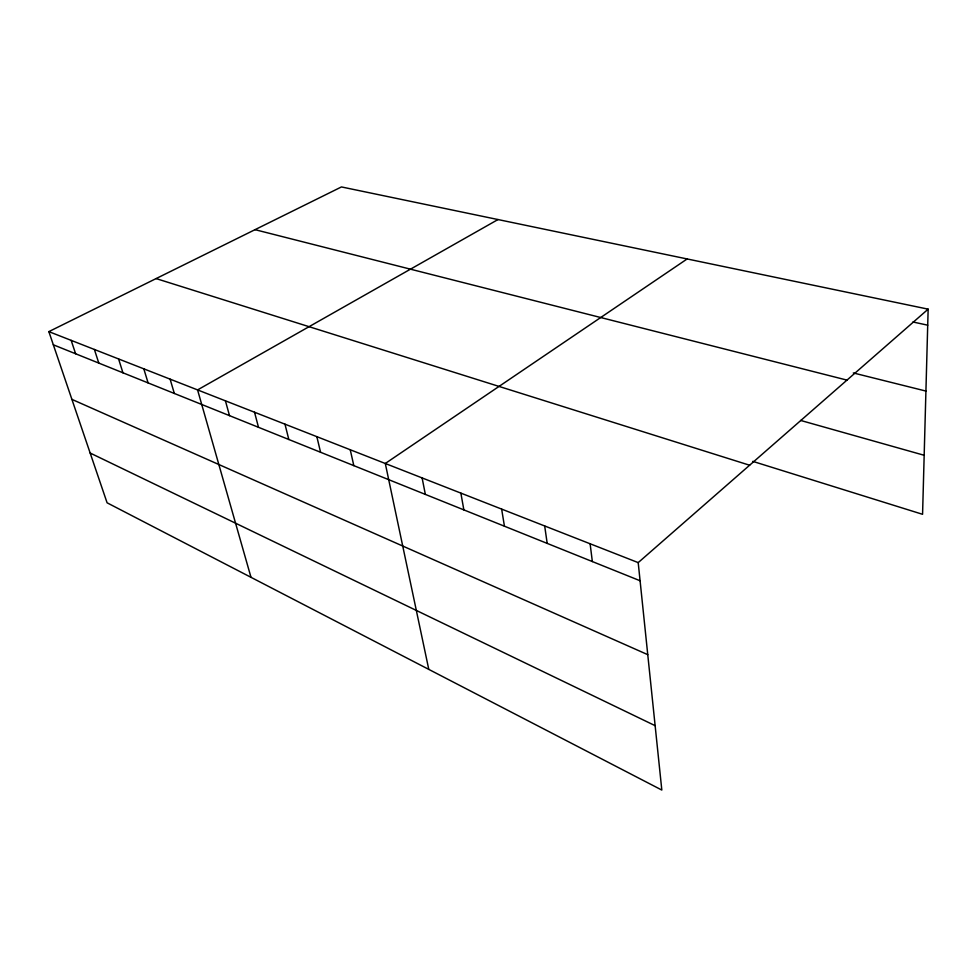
<?xml version="1.0" encoding="UTF-8"?>
<svg xmlns="http://www.w3.org/2000/svg" width="977" height="977" viewBox="0 0 977 977"><rect width="100%" height="100%" fill="white"/><g stroke="black" fill="none" stroke-linecap="round" stroke-linejoin="round"><path stroke-width="1.47" d="M928.15 309.159L638.201 562.618L661.82 790.063L107.091 502.801L48.85 331.618L341.449 186.937L928.15 309.159L922.569 514.305L752.778 461.364M687.149 258.954L385.292 463.489L428.781 669.379M498.001 219.544L197.574 389.908L250.991 577.309M912.933 321.983L927.71 325.182M853.3 372.945L925.927 391.069M255.021 229.668L846.986 380.114M800.627 420.44L924.181 455.282M156.1 278.579L749.615 465.223M48.85 331.618L638.201 562.618M53.344 344.808L640.082 580.753M71.907 399.373L647.763 654.663M90.165 453.035L655.127 725.667M71.162 340.362L75.62 353.772M94.39 349.473L98.799 363.09M118.583 358.95L122.943 372.799M143.802 368.83L148.101 382.911M170.108 379.149L174.333 393.462M225.431 400.826L229.497 415.64M254.533 412.233L258.49 427.303M284.966 424.165L288.826 439.503M316.841 436.658L320.566 452.266M350.242 449.75L353.821 465.638M422.113 477.924L425.349 494.399M460.851 493.104L463.867 509.896M501.641 509.09L504.437 526.2M544.678 525.956L547.193 543.395M590.12 543.774L592.343 561.555"/></g></svg>
